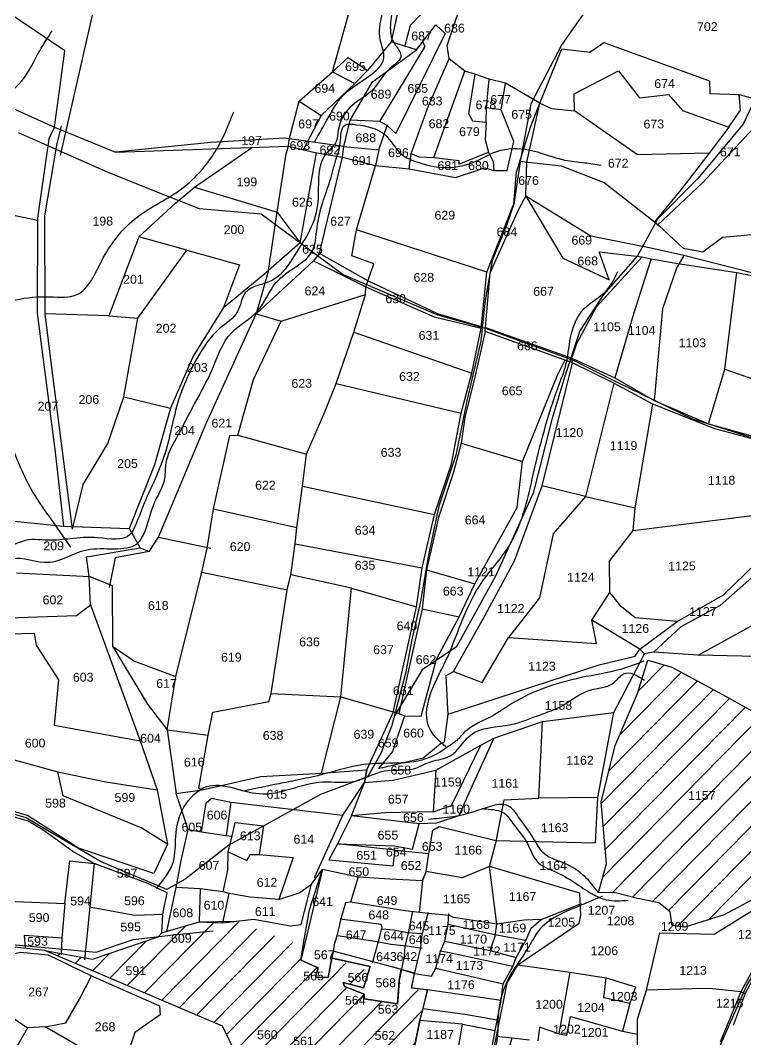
# Model space of a CAD drawing. Header units: inches. Extents: x 210717 to 244682, y 1601130 to 1612908.
# Drawn here: x 213538 to 214849, y 1605974 to 1607817 of the extents above; entities that cross this region are included whole.
import ezdxf
from ezdxf.enums import TextEntityAlignment as Align

# ---------------------------------------------------------------- set-up
doc = ezdxf.new("R2010")
doc.units = ezdxf.units.IN
doc.header["$LTSCALE"] = 15
doc.header["$MEASUREMENT"] = 0
for name, color, linetype in [('PLOT', 7, 'Continuous'), ('PLOT NO', 7, 'Continuous'), ('ROAD', 1, 'Continuous'), ('STREAM', 4, 'Continuous')]:
    doc.layers.add(name, color=color, linetype=linetype)
doc.styles.get("Standard").update_dxf_attribs({"font": 'arial.ttf'})
pattern_1 = [(45.486, (210598.728, 1605601.31), (-22.62267, 22.24208), [])]

msp = doc.modelspace()

# ---------------------------------------------------------------- hatches: boundary and pattern name
at = {"layer": 'PLOT'}
h = msp.add_hatch(dxfattribs=at)
h.set_pattern_fill('ANSI31', color=11, scale=253.80247, angle=0.486)
h.set_pattern_definition(pattern_1)
h.paths.add_polyline_path([(214272, 1606057.9), (214249, 1606066.6), (214244.9, 1606067.1), (214245.1, 1606068.1), (214222.1, 1606076.8), (214220.7, 1606051.7), (214219.5, 1606038.3), (214159.1, 1606047.4), (214159.5, 1606056.3), (214123.6, 1606069.8), (214121.2, 1606076.9), (214157.8, 1606067.8), (214167.5, 1606097.4), (214109.5, 1606119.3), (214100.7, 1606121.2), (214094.4, 1606086.5), (214071.5, 1606086.8), (214076.3, 1606103.7), (214044.5, 1606117.4), (214048.5, 1606142.3), (213927.7, 1606187.9), (213903.7, 1606185.2), (213861.1, 1606186.9), (213793.3, 1606166.9), (213786.6, 1606159.7), (213667.9, 1606119.1), (213582, 1606134.8), (213673.9, 1606095.9), (213903.2, 1605998.1), (213930.3, 1605942.8), (213909, 1605862), (214030.5, 1605827.8), (214080.3, 1605812.5), (214124.4, 1605864.5), (214209.4, 1605916), (214284.2, 1605888.6), (214297.7, 1605941.9), (214251.1, 1605964.1), (214260, 1606008.7)])
at = {"layer": 'STREAM'}
h = msp.add_hatch(dxfattribs=at)
h.set_pattern_fill('ANSI31', color=256, scale=253.80247, angle=0.486)
h.set_pattern_definition(pattern_1)
edge = h.paths.add_edge_path()
edge.add_line((214909.6, 1606517.5), (214876.6, 1606559.6))
edge.add_line((214876.6, 1606559.6), (214807, 1606598.2))
edge.add_line((214807, 1606598.2), (214715.8, 1606647.7))
edge.add_line((214715.8, 1606647.7), (214671.9, 1606660.4))
edge.add_line((214671.9, 1606660.4), (214661.7, 1606626.9))
edge.add_spline(control_points=[(214666.3, 1606624.2), (214664.8, 1606625.1), (214663.2, 1606626), (214661.7, 1606626.9)], knot_values=[103.74213, 103.74213, 103.74213, 103.74213, 104.170009, 104.170009, 104.170009, 104.170009], degree=3, periodic=0)
edge.add_line((214661.7, 1606626.9), (214653.5, 1606600.2))
edge.add_line((214653.5, 1606600.2), (214613.2, 1606505.9))
edge.add_line((214613.2, 1606505.9), (214587.9, 1606403.2))
edge.add_line((214587.9, 1606403.2), (214597.3, 1606292.3))
edge.add_line((214597.3, 1606292.3), (214583.2, 1606239.7))
edge.add_line((214583.2, 1606239.7), (214613.5, 1606239.4))
edge.add_line((214613.5, 1606239.4), (214650.8, 1606229.9))
edge.add_line((214650.8, 1606229.9), (214692, 1606221.2))
edge.add_line((214692, 1606221.2), (214712.4, 1606205))
edge.add_line((214712.4, 1606205), (214715.9, 1606180.2))
edge.add_line((214715.9, 1606180.2), (214738.8, 1606177.2))
edge.add_line((214738.8, 1606177.2), (214810.4, 1606199.3))
edge.add_line((214810.4, 1606199.3), (214878, 1606235.8))
edge.add_line((214878, 1606235.8), (214897.3, 1606269.9))
edge.add_line((214897.3, 1606269.9), (214895.9, 1606291.4))
edge.add_line((214895.9, 1606291.4), (214874.6, 1606328.4))
edge.add_line((214874.6, 1606328.4), (214877.7, 1606352.8))
edge.add_line((214877.7, 1606352.8), (214908.1, 1606466.6))
edge.add_line((214908.1, 1606466.6), (214909.6, 1606517.5))
h.paths.add_polyline_path([(214684, 1606162.7), (214757.5, 1606163.3), (214757.2, 1606194.4), (214683.7, 1606193.8)], flags=9)
h.paths.add_polyline_path([(214733.2, 1606399.6), (214806.7, 1606400.2), (214806.4, 1606431.3), (214733, 1606430.7)], flags=24)

# ---------------------------------------------------------------- linework, layer by layer
at = {"layer": 'PLOT'}
for points in [[(214102.3, 1607724.4), (214178.4, 1607999.5), (214186.7, 1608015.1), (214280.6, 1608132.3), (214350.9, 1608202.2), (214502.8, 1608352.9), (214561.2, 1608409.8)], [(212895.8, 1607987), (213033.4, 1607935.3), (213148.5, 1607851.3), (213202.9, 1607810.4), (213325.9, 1607748.5), (213371.4, 1607727.9), (213412.9, 1607726), (213500.1, 1607668.7), (213599.4, 1607624.4), (213709.8, 1607579.3), (214022.6, 1607589.8), (214072.8, 1607577.9), (214120.1, 1607570.3), (214179.5, 1607554.8)], [(213599.4, 1607624.4), (213608.6, 1607690.9), (213618, 1607762.3), (213512.4, 1607833.5), (213540.3, 1607910.1), (213369.6, 1607986.7), (213360.3, 1607988.8)], [(214253, 1607988), (214229, 1607877.1), (214207.9, 1607778.7)], [(214233.5, 1607772.9), (214242.9, 1607808.7), (214261, 1607827.7), (214270.3, 1607879.3), (214274.4, 1607890.8), (214300.4, 1607970.5)], [(213478.6, 1606916.4), (213615.4, 1606902.4), (213734.2, 1606898.4), (213754, 1606863.7), (213770.8, 1606856.9), (213787.4, 1606882.8), (213873.3, 1607088.4), (213963.9, 1607286.4), (214009.4, 1607273.2), (214161.6, 1607321.5), (214162.5, 1607335.8), (214176.8, 1607377.4), (214136.9, 1607391.7), (214145.3, 1607438.7), (214179.5, 1607554.8), (214240.7, 1607548.7), (214244.3, 1607576.6), (214275.7, 1607663), (214312.7, 1607748.1), (214309.4, 1607771.8), (214336.3, 1607852.8)], [(214253.9, 1607764), (214288.7, 1607809.6), (214305.7, 1607793.6), (214216.5, 1607612.9), (214200.6, 1607627.1), (214187.3, 1607634.5), (214134.2, 1607636.9)], [(214069.7, 1606267.2), (214120.7, 1606379.8), (214159.6, 1606439.1), (214164, 1606461.8), (214212, 1606565.6), (214253.8, 1606756.5), (214264.2, 1606827), (214286.2, 1606923.7), (214317, 1607015.2), (214334.5, 1607106.7), (214354.2, 1607179.5), (214371, 1607260.6), (214380.9, 1607362), (214429.9, 1607485.7), (214434.8, 1607543.2), (214460.2, 1607624.6), (214477, 1607667.5), (214516.5, 1607765.9), (214567.3, 1607760.2), (214592.5, 1607777.2), (214783.8, 1607708.2), (214784, 1607685), (214837.2, 1607683.6), (214879.6, 1607671.8)], [(214122.3, 1607589.4), (214134.2, 1607636.9), (214174.1, 1607706.4), (214253.9, 1607764), (214207.9, 1607778.7), (214165, 1607727.1)], [(214187.3, 1607634.5), (214269.5, 1607770.5), (214265, 1607779.5)], [(214041.5, 1607671.3), (214102.3, 1607724.4), (214130.4, 1607750.1), (214165, 1607727.1), (214142.6, 1607703.2), (214081.3, 1607645.5)], [(214244.3, 1607576.6), (214258, 1607570.9), (214285, 1607569.3), (214330.6, 1607564), (214330.6, 1607557.5), (214384.3, 1607579.2), (214392.3, 1607562.4), (214393.9, 1607545.9), (214417.6, 1607545.7), (214429.7, 1607598.2), (214406.9, 1607655.4), (214414.8, 1607703.8), (214385.3, 1607711.1), (214359.4, 1607720.2), (214341.4, 1607725.4), (214312.7, 1607748.1)], [(213568.6, 1607455.6), (213352.1, 1607500.6), (213380.4, 1607582.9), (213437.3, 1607572), (213413.6, 1607684.1), (213315.4, 1607726.1), (213280.2, 1607641.9), (213254.1, 1607588.1), (213252.7, 1607526.3), (213354.6, 1607498.7)], [(214102.3, 1607724.4), (214142.6, 1607703.2)], [(214285, 1607569.3), (214341.4, 1607725.4)], [(214359.4, 1607720.2), (214347.8, 1607649.1), (214355.4, 1607635.6), (214379.9, 1607633.6), (214380.4, 1607659.4), (214385.3, 1607711.1)], [(214477, 1607667.5), (214497.8, 1607657.9), (214539.8, 1607653.6), (214538.8, 1607684.8), (214619.2, 1607726.3), (214657.3, 1607677.2), (214709.3, 1607683.4), (214735.1, 1607654.6), (214818.6, 1607624.4), (214839.9, 1607655.1), (214837.2, 1607683.6)], [(214477, 1607667.5), (214414.8, 1607703.8)], [(214022.6, 1607589.8), (214023.9, 1607602.2), (214041.5, 1607671.3), (214081.3, 1607645.5), (214048.4, 1607582.4)], [(215138.5, 1607508.2), (215121.7, 1607463.5), (215102.9, 1607387.2), (214980.1, 1607344.9), (214888.4, 1607353.3), (214737.4, 1607392.1), (214680.6, 1607404.8), (214569.3, 1607427.3), (214451.3, 1607499.6), (214453.5, 1607561), (214477, 1607667.5)], [(214689.2, 1607446.7), (214770.8, 1607523.4), (214864, 1607623.3), (214880.4, 1607673.6)], [(214406.9, 1607655.4), (214380.4, 1607659.4)], [(214818.6, 1607624.4), (214782.8, 1607577.5), (214653.6, 1607574.3), (214539.8, 1607653.6)], [(213632.1, 1606897.3), (213594.9, 1607184.8), (213582.7, 1607286.9), (213581.8, 1607463.9), (213603.5, 1607591.5), (213612, 1607626.9)], [(214185.9, 1607583.6), (214200.6, 1607627.1)], [(214379.9, 1607633.6), (214378.3, 1607601.7), (214384.3, 1607579.2)], [(213599.4, 1607624.4), (213588.9, 1607603.5), (213568.7, 1607459.6), (213568.2, 1607287.6), (213600.6, 1607036.4), (213615.4, 1606902.4)], [(214078.6, 1607395.5), (214109.2, 1607524.8), (214120.1, 1607570.3), (214122.3, 1607589.4), (214015, 1607604.6), (213882.3, 1607596.3), (213709.8, 1607579.3)], [(213905.2, 1607298.2), (213986.4, 1607364.8), (214001.9, 1607470.6), (214018, 1607576), (214022.6, 1607589.8)], [(214122.3, 1607589.4), (214185.9, 1607583.6), (214179.5, 1607554.8)], [(213632.1, 1606897.3), (213651.1, 1606977.7), (213695.5, 1607052), (213724.8, 1607136.6), (213750.3, 1607278.8), (213838.5, 1607401.6), (213751.8, 1607425.7), (213818.2, 1607487.1), (213852.6, 1607515.8), (213955.3, 1607587.1)], [(214043.7, 1607415.3), (214072.8, 1607577.9)], [(214782.8, 1607577.5), (214731.8, 1607510.9), (214684.5, 1607453.1)], [(214439.5, 1607563), (214515.6, 1607554.3), (214593.4, 1607524.5), (214684.5, 1607453.1), (214692.4, 1607446), (214736.2, 1607405.5), (214771.8, 1607399), (214807.4, 1607425.5), (214892.8, 1607433.4), (214957, 1607414.8), (214984.1, 1607426.5), (215043.3, 1607433.5), (215081.2, 1607452.1), (215121.6, 1607466.1)], [(214240.7, 1607548.7), (214324.3, 1607533.1), (214377.7, 1607550.8), (214393.9, 1607545.9)], [(213852.6, 1607515.8), (214001.9, 1607470.6), (214043.7, 1607415.3), (213986.4, 1607364.8), (213963.9, 1607286.4)], [(214378.6, 1607262.2), (214521.3, 1607211), (214534.7, 1607206.6), (214612.5, 1607170.6), (214683.7, 1607130.1), (214782.1, 1607087.8), (214948.8, 1607041.3), (215034.1, 1607050.4), (215064.7, 1607046.2), (215169.3, 1607120.2), (215226.5, 1607166.6), (215254, 1607203.6), (215352.4, 1607281.1), (215361.5, 1607285.9), (215325.6, 1607348.3), (215300.3, 1607387.4), (215187.7, 1607482.1), (215208.1, 1607519.9), (215374.7, 1607366), (215379.1, 1607366), (215372.9, 1607416.9)], [(214389, 1605932.5), (214398.8, 1605980.3), (214417.8, 1606076.1), (214437.2, 1606109.3), (214548.2, 1606184.3), (214551.2, 1606198.9), (214549.3, 1606238.7), (214385.6, 1606286.7), (214397.8, 1606332.1), (214412.2, 1606407.4), (214475.3, 1606410.3), (214482, 1606549), (214610.8, 1606565.7), (214666.3, 1606671.7), (214658, 1606679.9), (214570.7, 1606732.5), (214603.4, 1606782.8), (214602.7, 1606839.4), (214645.9, 1606894.9), (214649.5, 1606935.9), (214681.1, 1607123.5), (214610.5, 1607161.4), (214535.7, 1607198.2), (214377.9, 1607254.7), (214378.6, 1607262.2), (214387.2, 1607360.7), (214439.1, 1607475.8), (214451.3, 1607499.6)], [(214451.3, 1607499.6), (214518.7, 1607387.4), (214602.2, 1607348.3), (214584.1, 1607398.6), (214661.8, 1607389.8), (214678, 1607386), (214726.6, 1607377.8), (214833.2, 1607361.7), (214949.9, 1607337.4), (215084.1, 1607368.5), (215102.9, 1607387.2)], [(213751.3, 1607424), (213697.8, 1607283.1), (213750.3, 1607278.8)], [(214380.9, 1607362), (214145.3, 1607438.7)], [(213838.5, 1607401.6), (213933.6, 1607375.4), (213905.2, 1607298.2), (213850.2, 1607209.9), (213809.1, 1607115.9), (213780.4, 1607013.3), (213734.2, 1606898.4)], [(214373, 1607262.6), (214292.4, 1607286.7), (214167, 1607345.6), (214078.6, 1607395.5), (214067.5, 1607382.8)], [(214320.6, 1606639.9), (214377.8, 1606741.5), (214430.9, 1606840), (214481.2, 1606975.6), (214535.7, 1607198.2), (214534.7, 1607206.6), (214543.7, 1607233.1), (214579.3, 1607299.2), (214661.8, 1607389.8), (214678, 1607386), (214646.6, 1607288.6), (214612.5, 1607170.6)], [(214737.4, 1607392.1), (214724, 1607369.5), (214699, 1607295.9), (214683.7, 1607130.1)], [(213963.9, 1607286.4), (214067.5, 1607382.8), (214125, 1607353.9), (214162.5, 1607335.8), (214285.8, 1607281.3), (214371, 1607260.6)], [(214782.1, 1607087.8), (214811.4, 1607186.7), (214833.2, 1607361.7)], [(213866.6, 1606425.8), (213860.1, 1606428.7), (213877, 1606524.7), (213885.8, 1606566.3), (213986.8, 1606585.5), (213991.1, 1606600.1), (214019.9, 1606787.7), (214026.4, 1606814.6), (214034.8, 1606870.4), (214037.4, 1606900.1), (214047.9, 1606974.8), (214055, 1607033.1), (214088.3, 1607109.3), (214108.4, 1607160.7), (214140.6, 1607253.8), (214161.6, 1607321.5)], [(213697.8, 1607283.1), (213582.7, 1607286.9)], [(213803.2, 1606534.4), (213818.8, 1606630.4), (213865.9, 1606819.6), (213875.2, 1606862.6), (213886.8, 1606934), (213916.3, 1607066.4), (213931, 1607067), (213959.1, 1607167.8), (214009.4, 1607273.2)], [(214140.6, 1607253.8), (214239.7, 1607219), (214354.2, 1607179.5)], [(214377.9, 1607254.7), (214360.2, 1607175.3), (214341.1, 1607099.2), (214334.4, 1607052.5), (214320.6, 1607000.5), (214293.4, 1606918.2), (214271.9, 1606823.8), (214264.4, 1606753), (214221.9, 1606563.6), (214232.1, 1606559.6), (214210.3, 1606495.1), (214185.2, 1606464.5), (214265.7, 1606483.4), (214296.4, 1606509), (214304.5, 1606512.6), (214311.1, 1606562.8), (214310.6, 1606571.9), (214307.5, 1606632.2), (214320.6, 1606639.9), (214372.5, 1606620.1), (214420, 1606701.5), (214579.2, 1606690.2), (214570.7, 1606732.5)], [(214232.1, 1606559.6), (214262.5, 1606559.2), (214289.9, 1606661.8), (214331.3, 1606738.3), (214359.5, 1606798.5), (214436, 1606936.6), (214445.3, 1607019.3), (214508.9, 1607175.5), (214522.4, 1607202.2)], [(214811.4, 1607186.7), (215045.3, 1607105.4), (215034.3, 1607041)], [(214108.4, 1607160.7), (214334.5, 1607106.7)], [(214610.5, 1607161.4), (214559.6, 1606956.1), (214649.5, 1606935.9)], [(213724.8, 1607136.6), (213809.1, 1607115.9)], [(214884, 1607054.6), (214793.5, 1607078.6), (214681.1, 1607123.5)], [(213931, 1607067), (214055, 1607033.1)], [(214334.4, 1607052.5), (214445.3, 1607019.3)], [(214047.9, 1606974.8), (214286.2, 1606923.7)], [(214559.6, 1606956.1), (214481.2, 1606975.6)], [(214559.6, 1606956.1), (214501, 1606888.6), (214476.4, 1606772.9), (214420, 1606701.5)], [(213886.8, 1606934), (214037.4, 1606900.1)], [(214955.9, 1606927.7), (214912.4, 1606867.9), (214870.4, 1606818.8), (214802.8, 1606759), (214731.8, 1606720.6), (214682.5, 1606674.8)], [(214645.9, 1606894.9), (214865.4, 1606922.3), (214928, 1606909.1)], [(213787.4, 1606882.8), (213882.2, 1606862.8)], [(214034.8, 1606870.4), (214264.2, 1606827)], [(214762.9, 1606669.1), (214898.9, 1606744.2), (214952.5, 1606722.2), (215042, 1606819.8), (215029.7, 1606879), (215069.9, 1606879.4), (215108.9, 1606865.9), (215111.3, 1606823.1), (215093.5, 1606815), (215094.3, 1606797.2), (215101.3, 1606749.8), (215104.9, 1606716.3), (214894.4, 1606666.3)], [(213516.9, 1606736.6), (213639, 1606740.8), (213664.2, 1606760), (213662.1, 1606811.5), (213657.4, 1606847.1), (213754, 1606863.7)], [(213770.8, 1606856.9), (213709.3, 1606845.3), (213698.4, 1606791.8)], [(214894.4, 1606666.3), (214762.9, 1606669.1), (214682.5, 1606674.8), (214666.3, 1606671.7), (214658, 1606679.9), (214725.4, 1606730), (214808.9, 1606778.5), (214886.9, 1606853.5)], [(213530.9, 1606818.2), (213663, 1606811.4), (213703.7, 1606795), (213704.3, 1606685.7), (213767.7, 1606580.9), (213803.2, 1606534.4), (213819.6, 1606418.9), (213866.6, 1606425.8), (213972.4, 1606449.6), (214082.4, 1606455.6), (214164, 1606461.8), (214159.6, 1606439.1), (214211.6, 1606443.2), (214288.9, 1606461.1), (214370.1, 1606506.5), (214393.8, 1606519.3), (214482, 1606549)], [(213865.9, 1606819.6), (214019.9, 1606787.7)], [(214271.9, 1606823.8), (214359.5, 1606798.5)], [(214136.1, 1606790.3), (214026.4, 1606814.6)], [(214082.4, 1606455.6), (214117.2, 1606594), (214136.1, 1606790.3), (214253.8, 1606756.5)], [(214725.4, 1606730), (214649.1, 1606737), (214624.6, 1606756.7), (214603.4, 1606782.8)], [(213664.2, 1606760), (213754.2, 1606514.5)], [(214264.4, 1606753), (214331.3, 1606738.3)], [(213518.1, 1606708.1), (213562.7, 1606708.8), (213566.4, 1606687.1), (213606.4, 1606624.7), (213598.6, 1606542.9), (213754.2, 1606514.5), (213784.8, 1606425.8), (213803.6, 1606327.5), (213778.8, 1606274.5), (213642.6, 1606320.1), (213550.7, 1606379.4), (213494.7, 1606394.8), (213414, 1606442.5), (213397.9, 1606435.8)], [(213704.3, 1606685.7), (213744, 1606658.4), (213818.8, 1606630.4)], [(214311.1, 1606562.8), (214584.3, 1606651.7), (214649.1, 1606667.2), (214658, 1606679.9)], [(213991.1, 1606600.1), (214117.2, 1606594), (214221.9, 1606563.6)], [(214479.6, 1606191.2), (214448.6, 1606189.9), (214399.1, 1606182.5), (214320.8, 1606195), (214314.3, 1606198.6), (214275, 1606201.7), (214233.7, 1606206.8), (214134.8, 1606222.3), (214125.5, 1606221.5), (214117.1, 1606192.6), (214109.6, 1606161.4), (214105.3, 1606146.2), (214103.1, 1606132.7), (214100.8, 1606121.8), (214094.4, 1606086.5), (214071.5, 1606086.8), (214076.3, 1606103.7), (214044.5, 1606117.4), (214050, 1606151.5), (214060.7, 1606208.7), (214084.2, 1606282.4), (214148.7, 1606268.4), (214205.6, 1606264.7), (214264.9, 1606261.4), (214271.5, 1606278), (214276.2, 1606310.5), (214283.3, 1606352.5), (214295, 1606359.1), (214397.5, 1606334.3), (214577.3, 1606329.8), (214581.8, 1606412.1), (214610.8, 1606565.7)], [(213803.2, 1606534.4), (213877, 1606524.7)], [(213426.9, 1606515.7), (213467, 1606496.5), (213605.6, 1606458.2), (213692.1, 1606440.3), (213784.8, 1606425.8)], [(214393.8, 1606519.3), (214351.2, 1606425.3), (214330.6, 1606378.5), (214290.1, 1606365.1), (214258.9, 1606363.9), (214136.1, 1606378.7), (214159.6, 1606439.1)], [(214284.1, 1606386.1), (214316.9, 1606397.4), (214370.1, 1606506.5)], [(213803.6, 1606327.5), (213756.2, 1606357.2), (213615.2, 1606415.1), (213605.6, 1606458.2)], [(214288.9, 1606461.1), (214284.1, 1606386.1), (214196.6, 1606384.3), (214136.1, 1606378.7)], [(213793.3, 1606166.9), (213795.4, 1606201), (213802.9, 1606239.6), (213768.3, 1606256.5), (213671, 1606292.2), (213632.5, 1606314.1), (213578.1, 1606353.4), (213551.9, 1606368.7), (213477.8, 1606390.6), (213397.9, 1606435.8), (213380.1, 1606433), (213365, 1606395.8), (213370.2, 1606359.4), (213368.3, 1606349.4), (213316.7, 1606355.1)], [(213802.7, 1606169.7), (213819.4, 1606248.8), (213828.5, 1606297.6), (213841.3, 1606353.7), (213819.6, 1606418.9)], [(213865, 1606349.4), (213873.4, 1606402.3), (213883.2, 1606410.3), (213918.3, 1606403.3), (214120.7, 1606379.8)], [(214581.8, 1606412.1), (214475.3, 1606410.3)], [(213918.3, 1606403.3), (213909.9, 1606343.2)], [(214136.1, 1606378.7), (214111.3, 1606328), (214095.2, 1606298.9), (214211.9, 1606288.3), (214215.4, 1606316.7), (214111.3, 1606328)], [(213841.3, 1606353.7), (213865, 1606349.4), (213909.9, 1606343.2), (213920.4, 1606342), (213926.2, 1606366.4), (213977.1, 1606360.5), (213969.7, 1606308.9), (214031.1, 1606303.5), (214004.8, 1606227.3), (213953.3, 1606231.6), (213915, 1606237.9), (213904.2, 1606240.9), (213862.7, 1606246.3), (213819.4, 1606248.8)], [(214111.3, 1606328), (214214.4, 1606324.2), (214246.6, 1606318.4), (214258.9, 1606363.9)], [(213903.7, 1606185.2), (213915, 1606237.9), (213904.2, 1606240.9), (213913, 1606280.2), (213913.1, 1606313.5), (213920.4, 1606342)], [(213913.1, 1606313.5), (213947, 1606298), (213952.9, 1606308.4), (213969.7, 1606308.9)], [(214215.4, 1606316.7), (214276.2, 1606310.5)], [(213462.2, 1606178.9), (213467, 1606220.4), (213528, 1606223.7), (213618.2, 1606220.3), (213627.1, 1606297.3), (213671, 1606292.2), (213653.8, 1606118.4)], [(214386.8, 1606134.9), (214396, 1606160.9), (214399.1, 1606182.5), (214385.6, 1606286.7), (214336.2, 1606266.3), (214271.5, 1606278), (214264.9, 1606261.4), (214258.9, 1606203.6)], [(214148.7, 1606268.4), (214134.8, 1606222.3)], [(213582, 1606134.8), (213667.9, 1606119.1), (213786.6, 1606159.7), (213793.3, 1606166.9), (213861.1, 1606186.9), (213903.7, 1606185.2), (213959.6, 1606191.7), (214025.2, 1606179.8), (214045.1, 1606181.8), (214064.3, 1606255.2)], [(213862.7, 1606246.3), (213861.1, 1606186.9)], [(214004.8, 1606227.3), (214042, 1606239.4), (214064.3, 1606255.2)], [(214654.3, 1605935.1), (214653.3, 1605984), (214653.6, 1606010.9), (214669.7, 1606063.4), (214694.1, 1606167.1), (214792.3, 1606164.6), (214906.3, 1606235.4), (214913.1, 1606166.3), (214873.7, 1606121.2), (214840.6, 1606060.2), (214802.8, 1605969.2)], [(213618.2, 1606220.3), (213612.7, 1606157.6), (213611.3, 1606127.5)], [(213662.5, 1606213.9), (213744.8, 1606199.1), (213795.7, 1606200.5)], [(214284.2, 1605888.6), (214297.7, 1605941.9), (214326.8, 1605941.3), (214337, 1606001.9), (214396.3, 1605990.5), (214400.3, 1606011.6), (214406.8, 1606044.6), (214410.4, 1606074.8), (214427.8, 1606106.1), (214434.4, 1606122.3), (214452.1, 1606154.1), (214461.5, 1606175.5), (214479.6, 1606191.2), (214552, 1606220.3)], [(214246.9, 1606206.3), (214238.8, 1606166.3), (214232.5, 1606143), (214231.6, 1606125.7), (214222.3, 1606081), (214220.7, 1606051.7), (214219.5, 1606038.3), (214159.1, 1606047.4), (214159.5, 1606056.3), (214123.6, 1606069.8), (214121.2, 1606076.9), (214157.8, 1606067.8), (214170.3, 1606106), (214098.8, 1606121.6)], [(214174.2, 1606112.7), (214185.4, 1606151.5), (214191.7, 1606177.1), (214190.1, 1606181.8), (214115.7, 1606191.6)], [(214297.7, 1605941.9), (214251.1, 1605964.1), (214260, 1606008.7), (214265.8, 1606030), (214273.5, 1606064), (214244.9, 1606067.1), (214250.4, 1606093.6), (214281.2, 1606088.9), (214289, 1606103.1), (214297.1, 1606133.9), (214305.2, 1606152.2), (214311.2, 1606182.2), (214312.3, 1606201.7)], [(214250.8, 1606094.8), (214257.7, 1606122.7), (214261.7, 1606140.2), (214264.4, 1606164.3), (214275.7, 1606204.3)], [(214191.4, 1606174.5), (214213.2, 1606172.6), (214237.5, 1606167.8), (214263.7, 1606165.7)], [(214310.7, 1606182.8), (214395.7, 1606163.9), (214451.8, 1606153.6)], [(213613.6, 1606157.6), (213544.3, 1606162), (213546.4, 1606139.6)], [(213793.3, 1606166.9), (213793.3, 1606166.9)], [(213793.3, 1606166.9), (213793.3, 1606166.9)], [(214110.8, 1606162.3), (214182.5, 1606151.4), (214207.6, 1606146.4), (214236.7, 1606143.5), (214263.9, 1606139.3)], [(214305.2, 1606152.2), (214386.8, 1606134.9), (214434.4, 1606122.3)], [(213453.3, 1606139.2), (213480.9, 1606118.9), (213538.1, 1606131.9), (213587.7, 1606127.5), (213666.5, 1606089.4), (213789.2, 1606035.1), (213790.5, 1606018.5), (213744.3, 1605986.5), (213727.9, 1605936.8), (213705.3, 1605925.6)], [(213930.3, 1605942.8), (213903.2, 1605998.1), (213673.9, 1606095.9), (213582, 1606134.8), (213521.5, 1606141.8)], [(214249.6, 1606094), (214229.2, 1606099.8), (214200.1, 1606108.2), (214173.1, 1606115), (214103.2, 1606134)], [(214427.8, 1606106.1), (214316.1, 1606130.2), (214297.1, 1606133.9)], [(213480.9, 1606118.9), (213476.6, 1606061), (213523.2, 1606013.8), (213550.5, 1605995)], [(214289, 1606103.1), (214410.4, 1606074.8)], [(214437.2, 1606109.3), (214530.9, 1606095.9), (214596.8, 1606085.7), (214649.8, 1606069.6), (214639.4, 1606039.2), (214626.4, 1605989.1), (214653.3, 1605984)], [(213582.5, 1605997.2), (213620, 1606004.4), (213644.4, 1606047), (213666.5, 1606089.4)], [(214530.9, 1606095.9), (214511.3, 1605984.5), (214525.7, 1605981.7), (214532.5, 1606015.8), (214626.4, 1605989.1)], [(214639.4, 1606039.2), (214592.9, 1606049.3), (214596.8, 1606085.7)], [(214913.7, 1605930.6), (214920.9, 1605968.7), (214936.9, 1606022.4), (214907.1, 1606032.1), (214922.8, 1606076.1), (214881.2, 1606084.7), (214865.3, 1606088.9), (214848.3, 1606057.2), (214840.6, 1606060.2), (214783.8, 1606066.5), (214752.5, 1606065.7), (214669.7, 1606063.4)], [(214406.8, 1606044.6), (214273.5, 1606064)], [(214848.3, 1606057.2), (214826.6, 1605999.6)], [(214265.8, 1606030), (214341.1, 1606020), (214399.9, 1606009.6)], [(214337, 1606001.9), (214260, 1606008.7)], [(213685, 1605486.9), (213694.2, 1605513.9), (213711.2, 1605567.7), (213735.7, 1605642.9), (213742.8, 1605671.5), (213775.1, 1605679.1), (213807.2, 1605727.3), (213743.6, 1605803.5), (213754.1, 1605819.5), (213766.1, 1605839.9), (213706.5, 1605890.7), (213705.3, 1605925.6), (213582.5, 1605997.2), (213550.5, 1605995), (213479.9, 1605871.5), (213440.7, 1605804.4)], [(214340.9, 1605856.3), (214348.7, 1605861.7), (214361.2, 1605917.6), (214374.5, 1605943.8), (214387.4, 1605944.5), (214396.3, 1605990.5)], [(214511.3, 1605984.5), (214476, 1605996.1), (214473.4, 1605971.6)], [(214426.4, 1605977.2), (214382.8, 1605826)], [(214398.8, 1605980.3), (214426.4, 1605977.2), (214458.3, 1605973.3)]]:
    msp.add_lwpolyline(points, dxfattribs=at)
at = {"layer": 'PLOT', "color": 11}
for points in [[(214894.4, 1606666.3), (214762.9, 1606669.1), (214898.9, 1606744.2)], [(213930.3, 1605942.8), (213903.2, 1605998.1), (213673.9, 1606095.9), (213582, 1606134.8), (213667.9, 1606119.1), (213786.6, 1606159.7), (213793.3, 1606166.9), (213861.1, 1606186.9), (213927.7, 1606187.9), (213959.6, 1606191.7), (214025.2, 1606179.8), (214045.1, 1606181.8), (214064.3, 1606255.2), (214084.2, 1606282.4), (214044.5, 1606117.4), (214076.3, 1606103.7), (214071.5, 1606086.8), (214094.4, 1606086.5), (214100.7, 1606121.2), (214170.3, 1606106), (214157.8, 1606067.8), (214121.2, 1606076.9), (214123.6, 1606069.8), (214159.5, 1606056.3), (214159.1, 1606047.4), (214219.5, 1606038.3), (214222.3, 1606081), (214226.4, 1606100.6), (214249.6, 1606094), (214245.1, 1606068.1), (214273.5, 1606064), (214260, 1606008.7), (214251.1, 1605964.1)], [(213930.3, 1605942.8), (213903.2, 1605998.1), (213673.9, 1606095.9), (213582, 1606134.8)]]:
    msp.add_lwpolyline(points, dxfattribs=at)
at = {"layer": 'ROAD', "color": 30}
for points in [[(213610, 1607573.2), (213690.3, 1607925.4), (213725.2, 1608034.2), (213785.1, 1608129.2), (213826.2, 1608234.8), (213893.9, 1608463.2), (213944.3, 1608634.3), (213850.5, 1608770.8), (213825, 1608851.2)], [(215289.8, 1607906.4), (215157, 1607892), (215050.2, 1607872.1), (215026.1, 1607860.8), (214883.3, 1607710.9), (214844.5, 1607629.8), (214762.7, 1607531.3), (214689.5, 1607457.8), (214653.2, 1607391.5), (214592.2, 1607321.8), (214549.2, 1607255.9), (214522.4, 1607173.7), (214498.8, 1607095.8), (214464.9, 1606962.5), (214396.7, 1606812.1), (214326.3, 1606684.5), (214264.3, 1606642.6), (214214, 1606559.5)], [(214569.9, 1607849.5), (214516.9, 1607774), (214460.7, 1607666.7), (214442.2, 1607566.1), (214429.9, 1607485), (214417.2, 1607448.2), (214390.9, 1607383.1), (214378.3, 1607311.6), (214370.2, 1607237.2), (214345.2, 1607129.5), (214325.2, 1607030.8), (214294.3, 1606938.5), (214275.4, 1606850.8), (214261.1, 1606766.5), (214245, 1606694.4), (214234.5, 1606639.2), (214209.4, 1606542.1), (214189.6, 1606491.3), (214165.2, 1606449), (214080.6, 1606417.5), (213914.7, 1606325.6), (213835.5, 1606264.3), (213802.2, 1606245.6), (213683.5, 1606295.3), (213589.7, 1606350.1), (213548, 1606375), (213482.2, 1606394.6)], [(214551.4, 1605728.1), (214608.6, 1605766.6), (214724.7, 1605801.5), (214785.4, 1605840), (214778.2, 1605877.9), (214801.7, 1605960.2), (214850.3, 1606070.5), (214888.9, 1606136.5), (214917.6, 1606162.3), (214995.3, 1606167.5), (215107.3, 1606207.6), (215197.3, 1606257.3), (215266.6, 1606297.6), (215381, 1606343.6), (215487.1, 1606390), (215537.2, 1606467.7), (215711.4, 1606581.4), (215844.8, 1606599.8), (215928.5, 1606614), (216033, 1606651.1)], [(212240, 1606338), (212397.3, 1606322), (212577.9, 1606329.7), (212780.1, 1606315.1), (212915, 1606293.8), (212972.6, 1606243.3), (213188.4, 1606187), (213286.6, 1606169.5), (213434.2, 1606146.3), (213508.7, 1606146.9), (213674.6, 1606131.8), (213741.5, 1606154.7), (213814.5, 1606163.3), (213886.3, 1606170.7)]]:
    msp.add_lwpolyline(points, dxfattribs=at)
at = {"layer": 'ROAD'}
msp.add_lwpolyline([(213533.8, 1607614.7), (213694.6, 1607543.3), (213787.5, 1607506.3), (213861.2, 1607476.9), (213972.9, 1607467.5), (214121.5, 1607357.6), (214291.8, 1607284.8), (214378.3, 1607260.7), (214537.3, 1607202.6), (214615.3, 1607163.9), (214752.7, 1607096.9), (214918.3, 1607045.1), (214994.9, 1607042.1), (215038.8, 1607040.9), (215178.3, 1607024.4), (215278.4, 1607008.3)], dxfattribs=at)
at = {"layer": 'STREAM'}
for points in [[(214583.2, 1606239.7), (214597.3, 1606292.3), (214587.9, 1606403.2), (214613.2, 1606505.9), (214653.5, 1606600.2), (214661.8, 1606627), (214671.9, 1606660.4), (214715.8, 1606647.7), (214807, 1606598.2), (214876.6, 1606559.6)], [(214878, 1606235.8), (214810.4, 1606199.3), (214738.8, 1606177.2), (214715.9, 1606180.2), (214712.4, 1606205), (214692, 1606221.2), (214650.8, 1606229.9), (214613.5, 1606239.4), (214583.2, 1606239.7)]]:
    msp.add_lwpolyline(points, dxfattribs=at)
for points in [[(214410.6, 1610849.3), (214441.7, 1610798.5), (214446.3, 1610773.2), (214454.6, 1610737.3), (214454.9, 1610704.4), (214457.5, 1610660.3), (214455.1, 1610628.7), (214458.5, 1610591.5), (214464.5, 1610569.4), (214455.8, 1610543.2), (214467.7, 1610501.5), (214489.3, 1610472), (214490.1, 1610433.3), (214464.8, 1610380.3), (214465.7, 1610320.6), (214496.6, 1610295.5), (214549.9, 1610295.1), (214596.3, 1610278.2), (214616.6, 1610248.1), (214630.7, 1610210.7), (214653.4, 1610159.8), (214672.3, 1610132.4), (214704.6, 1610091.4), (214724.9, 1610060.5), (214740.6, 1610037.5), (214749.9, 1609989.2), (214751.3, 1609935.3), (214746.8, 1609884.6), (214738.6, 1609856.1), (214728.5, 1609840.9), (214730.4, 1609779.8), (214766, 1609776.1), (214818.5, 1609774.8), (214850.5, 1609767.1), (214870.6, 1609757.5), (214874.7, 1609751.7), (214859.7, 1609733), (214851.8, 1609718.3), (214833.2, 1609710.5), (214815.6, 1609689.5), (214789.3, 1609647.1), (214781, 1609581), (214787.6, 1609534.9), (214806.5, 1609503.5), (214827.7, 1609466.8), (214873.6, 1609363.9), (214910, 1609309.1), (214915.8, 1609256.3), (214920.8, 1609197.3), (214930.9, 1609148.6), (214926.8, 1609109.1), (214922.7, 1609069.1), (214939.9, 1609035), (214969.5, 1609002.4), (215000, 1608970.2), (215015.5, 1608921.1), (215038.4, 1608852.6), (215039.3, 1608805.9), (215026.4, 1608745.9), (215019.7, 1608702.3), (215007.6, 1608613.1), (215006.5, 1608577.1), (214990.8, 1608548.1), (214964.1, 1608492.4), (214961, 1608448.4), (214977.2, 1608373.7), (214975.1, 1608359.5), (214960.2, 1608334), (214935.6, 1608299.6), (214900.8, 1608258.1), (214906.8, 1608228), (214917.5, 1608179.7), (214910.6, 1608147.7), (214895.8, 1608121.4), (214886.2, 1608093.7), (214899.8, 1608065.9), (214900.4, 1608042.8), (214874.7, 1607986.7), (214838.7, 1607935.4), (214779.6, 1607925.1), (214714.5, 1607925.9), (214640.3, 1607923.9), (214590.5, 1607923.5), (214528.7, 1607926.5), (214463.4, 1607925.1), (214430.1, 1607919.9), (214403.2, 1607950.3), (214372, 1607960.3), (214341.9, 1607992.4), (214324, 1608013.6), (214307.4, 1608060.7), (214292.7, 1608068.2), (214273.9, 1608036), (214247.5, 1608005), (214237.6, 1607960.9), (214225.8, 1607933.8), (214221.2, 1607910.2), (214219.6, 1607887.1), (214206.9, 1607813), (214211.1, 1607780.6), (214221.9, 1607763.8), (214225.6, 1607754.5), (214205.3, 1607729.9), (214171, 1607688.2), (214138.3, 1607664.4), (214112.5, 1607618.9), (214109.1, 1607599.3), (214090.6, 1607576.5), (214074.9, 1607483.7), (214057.6, 1607431.6), (214033.9, 1607393.6), (213993.4, 1607347.6), (213944.3, 1607324.5), (213930.2, 1607290.8), (213897.6, 1607259.9), (213857.2, 1607206.2), (213825.8, 1607137.6), (213798.6, 1607032.6), (213779.9, 1606985), (213761.5, 1606944), (213746.3, 1606905.6), (213735.8, 1606887.3), (213678.1, 1606881.5), (213627.4, 1606879.8), (213588.8, 1606877.2), (213540.8, 1606875), (213535.5, 1606872.8), (213487.6, 1606855.9), (213458.1, 1606811.9), (213434.8, 1606778.4), (213402.1, 1606698.9), (213365.1, 1606658.2), (213360.3, 1606658.1), (213346.2, 1606688.7), (213328.7, 1606713.8), (213310.2, 1606787.7), (213262.5, 1606849), (213259.7, 1606920.5), (213288.1, 1606974.5), (213328.9, 1607050.3), (213351.1, 1607103.3), (213357.1, 1607180.2), (213352.4, 1607315), (213321.3, 1607369.4), (213285.4, 1607412.1), (213261.9, 1607447.5), (213243.7, 1607499.7), (213216.1, 1607550.5), (213215.2, 1607605.1), (213190.8, 1607651.9), (213139.6, 1607708.8), (213128.1, 1607761.1), (213110.5, 1607787.1), (213103.1, 1607816.2), (213069.5, 1607844.8), (213064.5, 1607859), (213022.3, 1607910.1), (212946.7, 1607972.1), (212877.6, 1607997.7)], [(214069.3, 1607597.1), (214095.3, 1607643.1), (214120, 1607680.4), (214167, 1607715.9), (214194.8, 1607749.3), (214188.4, 1607782.3), (214201.3, 1607874.3), (214202.9, 1607933.3), (214222.9, 1607970.6), (214254, 1608042.3), (214293.3, 1608084.9), (214318.4, 1608066.8), (214339.7, 1608024.7), (214351.7, 1607991.8), (214397.2, 1607964.7), (214433, 1607944.6), (214498.4, 1607942.1), (214582, 1607937.7), (214634.9, 1607936.6), (214652, 1607970.3), (214672.5, 1608015.3), (214691, 1608048.5), (214709.2, 1608067.5), (214712, 1608092.9), (214663.4, 1608178.9), (214631.8, 1608245.2), (214604.1, 1608265.9), (214561.4, 1608317.9), (214532.5, 1608367), (214514.4, 1608393.8), (214484.1, 1608419.2), (214435.4, 1608455), (214349.1, 1608527.7), (214282.1, 1608568.8), (214240.1, 1608592.9), (214218.9, 1608632.4), (214198.3, 1608655.6), (214162.9, 1608738.6), (214130.2, 1608815.7), (214163.4, 1608854.1), (214193.8, 1608881.3), (214235.9, 1608967.9), (214249.8, 1609011.8), (214237.2, 1609050.9), (214246.5, 1609100.3), (214261.2, 1609174.5), (214262.7, 1609241.1), (214259.2, 1609286.4), (214262.4, 1609327.6), (214254.5, 1609430.7), (214241.6, 1609507.4), (214194.1, 1609578.2), (214164.9, 1609660.8), (214148.5, 1609727.3), (214116.1, 1609769.8), (214068.4, 1609801.4), (214063.6, 1609827), (214049.3, 1609895.1), (214071.9, 1609932.9), (214074, 1609980.3), (214067.3, 1610056.8), (214044.9, 1610112.1), (214037, 1610147.1), (214019.8, 1610191.2)], [(213629.1, 1606864.4), (213590, 1606919.8), (213556.6, 1606971), (213523.1, 1607045.1), (213495.3, 1607117.8), (213471.6, 1607203.4), (213456.5, 1607307.6), (213433, 1607371.8), (213383.7, 1607447.1), (213407.2, 1607535.3), (213440, 1607549.9), (213462.6, 1607587.3), (213480.6, 1607663.2), (213482.8, 1607733.3), (213489.4, 1607803.4), (213498.8, 1607875), (213503.9, 1607949.4), (213519.1, 1608015.3)], [(213475.4, 1607597.4), (213499.2, 1607664.8), (213540.3, 1607708), (213572.7, 1607762.6), (213595.3, 1607798.6)], [(213449.7, 1607249.2), (213478.1, 1607286.1), (213590.8, 1607317.5), (213640.1, 1607321.5), (213685.3, 1607383.7), (213710.1, 1607422.5), (213743.8, 1607457.7), (213832.1, 1607514.9), (213871.2, 1607553.7), (213889.8, 1607579.9), (213906.6, 1607611.4), (213918.9, 1607641), (213923.3, 1607651.8)], [(213382.7, 1606283.9), (213355.3, 1606359.1), (213357.7, 1606432.9), (213387.6, 1606515.6), (213390.6, 1606584.1), (213370.9, 1606620.1), (213387.3, 1606666), (213433.3, 1606710.6), (213461.9, 1606754.1), (213483.6, 1606780.8), (213505.3, 1606803.8), (213519.3, 1606840.1), (213581, 1606837.3), (213657.7, 1606859.8), (213748.3, 1606870.8), (213778.2, 1606940.2), (213798.8, 1606989.1), (213801.1, 1607017.1), (213820, 1607062), (213852.6, 1607123.8), (213883.7, 1607184.1), (213919.8, 1607252.9), (213966.3, 1607291.5), (213999.5, 1607342.6), (214037.4, 1607373), (214063.7, 1607397.1), (214074.1, 1607442.7), (214084.4, 1607488.1), (214097.3, 1607526.4), (214108.2, 1607565.1), (214116.1, 1607595.2), (214124.5, 1607628.1), (214144.9, 1607628.8), (214195.9, 1607611.4), (214227.8, 1607574.5), (214251.8, 1607562.5), (214306.9, 1607551.3), (214362.8, 1607563.5), (214392.2, 1607577.9), (214450.8, 1607584.5), (214493.6, 1607572.7), (214521.7, 1607564.8), (214557.9, 1607560), (214588, 1607555.7)], [(214306.8, 1606503.3), (214275.9, 1606539.9), (214281.6, 1606605.7), (214306.4, 1606658.1), (214367.6, 1606794.3), (214421.9, 1606867.7), (214450.2, 1606935.5), (214465, 1606996), (214510.5, 1607155.2), (214524.6, 1607196.8), (214534.1, 1607250.9), (214557.1, 1607296.1), (214597.4, 1607328.8), (214617.8, 1607363.2)], [(214665.1, 1606658.4), (214622.8, 1606643.6), (214551.8, 1606628.6), (214418.8, 1606577), (214391.9, 1606559.7), (214343.5, 1606532.3), (214328.3, 1606516.8), (214313.1, 1606505), (214277.2, 1606484), (214158.4, 1606471.3), (214081, 1606452.6), (214037.8, 1606443.2), (214005.4, 1606436.7), (213941.6, 1606423.5)], [(213783.3, 1606247.1), (213814.4, 1606296), (213818.6, 1606341), (213833.4, 1606394.3), (213874.6, 1606431.5), (213969.3, 1606418.8), (214083.8, 1606440), (214143.3, 1606441.4), (214195.4, 1606459.9), (214248.5, 1606463.9), (214280.9, 1606476.8), (214315, 1606487), (214350.8, 1606524.2), (214424.5, 1606543.8), (214474.8, 1606560.4), (214518.8, 1606578.8), (214565.5, 1606605.3), (214611.3, 1606620.1), (214628.3, 1606635.6), (214666.3, 1606624.2)], [(214583.2, 1606239.7), (214558.1, 1606268.8), (214517.9, 1606294.3), (214485.7, 1606309.1), (214463.2, 1606341.8), (214438, 1606377.1), (214422.7, 1606394.8), (214364.1, 1606388), (214314.4, 1606376.1), (214275.3, 1606372.2)], [(214372.4, 1606391.8), (214380.1, 1606391.1), (214412.4, 1606383.4), (214428.2, 1606365), (214454.4, 1606328.6), (214471.9, 1606296), (214504.2, 1606277.8), (214539.3, 1606258.2), (214572, 1606237.2), (214596.9, 1606226.9), (214636.7, 1606225.9)], [(214816.8, 1604701), (214800, 1604751.4), (214781.2, 1604789.7), (214770.8, 1604837.3), (214772.7, 1604860.1), (214774, 1604877.9), (214770.9, 1604905.7), (214759.9, 1604947.6), (214716.9, 1604971.4), (214661.2, 1604990.2), (214608.4, 1605000.4), (214569.8, 1605014.3), (214455, 1605087.7), (214388.9, 1605156.9), (214321, 1605178.4), (214264.5, 1605207.1), (214199.4, 1605233.6), (214034.8, 1605285.9), (213953.9, 1605330.1), (213884.6, 1605358.7), (213859.5, 1605374.8), (213824.5, 1605392.3), (213760.1, 1605415.3), (213730.7, 1605445.6), (213692.6, 1605478.8), (213578, 1605529.4), (213499.3, 1605576.4), (213468.4, 1605603.2), (213451.9, 1605704.2), (213402.8, 1605842.3), (213363, 1605913.9), (213364.7, 1605971.5), (213396.7, 1606057.9), (213429.7, 1606124.1), (213394.2, 1606185), (213378.7, 1606246.1), (213382.7, 1606283.9)], [(214589.4, 1606233), (214551.5, 1606217), (214473.6, 1606169.2), (214457.4, 1606142.9), (214417.2, 1606078.6), (214401.6, 1606015.9), (214394.8, 1605953.3), (214360.5, 1605918.4), (214342, 1605922.7), (214335.2, 1605935.5), (214309.9, 1605947), (214283.6, 1605957.4), (214230.4, 1605961.4)]]:
    msp.add_spline(points, degree=3, dxfattribs=at)

# ---------------------------------------------------------------- texts
at = {"layer": 'PLOT NO'}
for s, p in [('686', (214322.5, 1607803.5)), ('702', (214779.8, 1607806.2)), ('687', (214263, 1607789.3)), ('695', (214143.5, 1607734)), ('694', (214088, 1607694.6)), ('685', (214256.2, 1607694.5)), ('674', (214702.5, 1607703.2)), ('689', (214189.8, 1607684)), ('677', (214406, 1607674.5)), ('683', (214282.2, 1607671.6)), ('678', (214379.3, 1607664.7)), ('690', (214114.4, 1607644.4)), ('675', (214444, 1607647.6)), ('697', (214058.7, 1607630.2)), ('682', (214294.5, 1607630.6)), ('673', (214683, 1607630)), ('197', (213955.6, 1607599.9)), ('688', (214162.1, 1607605.1)), ('679', (214349.6, 1607616.2)), ('693', (214043, 1607591.1)), ('692', (214097.3, 1607583.2)), ('691', (214155.6, 1607563.8)), ('696', (214221.2, 1607578.1)), ('671', (214821.1, 1607579.5)), ('681', (214310.5, 1607554.8)), ('680', (214365.9, 1607554.8)), ('672', (214618.6, 1607559.2)), ('676', (214456.5, 1607527.8)), ('199', (213947.2, 1607525.2)), ('626', (214047.5, 1607488.8)), ('198', (213686.6, 1607454.4)), ('627', (214116.5, 1607454.3)), ('629', (214305.1, 1607465.1)), ('200', (213923.8, 1607438.9)), ('684', (214417.4, 1607435)), ('669', (214552.7, 1607419.9)), ('625', (214065.8, 1607403.5)), ('668', (214563.5, 1607382.3)), ('201', (213742.1, 1607349.1)), ('628', (214267.1, 1607352.6)), ('624', (214070.2, 1607328.2)), ('667', (214483.6, 1607327.4)), ('630', (214216.2, 1607314)), ('202', (213801.1, 1607260.7)), ('1105', (214598.4, 1607263.1)), ('1104', (214661.1, 1607256.7)), ('631', (214276.4, 1607247.7)), ('1103', (214752.7, 1607234.2)), ('666', (214454.3, 1607228.7)), ('203', (213857.7, 1607189.6)), ('623', (214046.4, 1607160.9)), ('632', (214241.1, 1607173.4)), ('665', (214426.8, 1607147.4)), ('206', (213661.5, 1607131.7)), ('207', (213587.4, 1607119.7)), ('621', (213901.8, 1607089.1)), ('204', (213834.5, 1607075.7)), ('1120', (214530.4, 1607072)), ('1119', (214628.3, 1607048.2)), ('633', (214207.9, 1607036.1)), ('205', (213731.3, 1607015.8)), ('622', (213980.7, 1606976.8)), ('1118', (214805.5, 1606985.5)), ('664', (214359.8, 1606913.9)), ('634', (214161, 1606895.3)), ('209', (213597.8, 1606867)), ('620', (213935, 1606865.6)), ('635', (214160.8, 1606831.9)), ('1125', (214733.9, 1606830.5)), ('1121', (214370.7, 1606820)), ('1124', (214551.2, 1606810.4)), ('663', (214320.3, 1606785.1)), ('602', (213596.5, 1606769.3)), ('618', (213786.9, 1606759)), ('1122', (214424.4, 1606753.8)), ('1127', (214771.7, 1606748.1)), ('640', (214236.6, 1606722.3)), ('1126', (214649.6, 1606717.4)), ('636', (214060.4, 1606693.3)), ('637', (214194.2, 1606679.2)), ('619', (213919.1, 1606665.5)), ('662', (214271.1, 1606661.2)), ('1123', (214480.9, 1606649.3)), ('603', (213651.2, 1606629.4)), ('617', (213801.9, 1606618.2)), ('661', (214230, 1606605)), ('1158', (214510.5, 1606578.4)), ('604', (213772.8, 1606519)), ('638', (213994.6, 1606524.1)), ('639', (214158.8, 1606526.2)), ('660', (214248.5, 1606528.4)), ('600', (213564.3, 1606510.3)), ('659', (214202.7, 1606510.4)), ('616', (213852, 1606475.9)), ('1162', (214549.5, 1606479.1)), ('658', (214225.6, 1606461.4)), ('1159', (214310.6, 1606439.7)), ('1161', (214414.3, 1606437.5)), ('598', (213601.1, 1606401.6)), ('599', (213726.6, 1606411.7)), ('615', (214001.4, 1606417.7)), ('657', (214220.8, 1606408.8)), ('1157', (214769.8, 1606415.6)), ('1160', (214325.8, 1606390.8)), ('606', (213893.3, 1606380)), ('656', (214248.3, 1606375.6)), ('605', (213847.6, 1606358.3)), ('1163', (214503.8, 1606357.2)), ('613', (213953.2, 1606342.5)), ('614', (214050.2, 1606336.4)), ('655', (214202.2, 1606343.7)), ('654', (214217.3, 1606313.2)), ('653', (214282.2, 1606323.3)), ('1166', (214347.5, 1606316.6)), ('651', (214163.7, 1606307.3)), ('597', (213730.6, 1606274.8)), ('607', (213878.8, 1606289.1)), ('650', (214149.6, 1606277.5)), ('652', (214244.1, 1606288.8)), ('1164', (214501.2, 1606288.7)), ('612', (213983.6, 1606258.3)), ('594', (213646.4, 1606224.7)), ('596', (213743.8, 1606225)), ('610', (213887.7, 1606217.1)), ('641', (214084.1, 1606223.5)), ('649', (214200.7, 1606225.4)), ('1165', (214326.4, 1606228.4)), ('1167', (214445.6, 1606232.6)), ('608', (213831.4, 1606203.2)), ('611', (213980.3, 1606205.6)), ('648', (214185.6, 1606199.5)), ('1207', (214588.3, 1606207.9)), ('590', (213571.5, 1606194.6)), ('1168', (214361.8, 1606182)), ('1205', (214515.8, 1606186.2)), ('1208', (214622.8, 1606188.7)), ('595', (213737, 1606177.7)), ('647', (214144.8, 1606163.3)), ('645', (214258.4, 1606179.6)), ('1175', (214299.8, 1606171.2)), ('1169', (214427.4, 1606175.6)), ('1209', (214720.6, 1606178.7)), ('1215', (214859.8, 1606164.3)), ('593', (213568.7, 1606151.5)), ('609', (213828.7, 1606157)), ('644', (214212.7, 1606161.5)), ('646', (214258.6, 1606154.7)), ('1170', (214356.6, 1606155.5)), ('567', (214087.1, 1606127.2)), ('1172', (214381.1, 1606134.1)), ('1171', (214435.6, 1606140.9)), ('1206', (214593.6, 1606134.6)), ('643', (214199.6, 1606124.1)), ('642', (214236.4, 1606124)), ('1174', (214294.9, 1606120.5)), ('1173', (214349.6, 1606108)), ('591', (213746.3, 1606098.6)), ('565', (214067.8, 1606088.9)), ('1213', (214754, 1606099.1)), ('566', (214148, 1606086.3)), ('568', (214198.2, 1606076.7)), ('1176', (214334.3, 1606073.1)), ('267', (213570.4, 1606060)), ('1203', (214628.6, 1606052.1)), ('564', (214143.2, 1606045.1)), ('1200', (214493.6, 1606037.7)), ('1216', (214820.2, 1606039.8)), ('563', (214202.5, 1606028.9)), ('1204', (214569.4, 1606032.1)), ('268', (213690.8, 1605997)), ('560', (213984.2, 1605982.8)), ('562', (214196.8, 1605981.5)), ('1202', (214526, 1605992.7)), ('1201', (214576.1, 1605986.9)), ('561', (214049.5, 1605971.2))]:
    msp.add_text(s, height=16, rotation=0.486, dxfattribs=at).set_placement(p, align=Align.MIDDLE_CENTER)
msp.add_text('1187', height=16, rotation=0.486, dxfattribs=at).set_placement((214271.9, 1605974.9))

doc.saveas('drawing.dxf')
